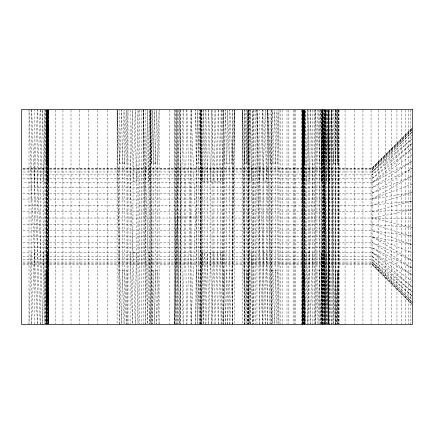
<?xml version="1.0" encoding="UTF-8"?>
<svg xmlns="http://www.w3.org/2000/svg" width="434" height="434" viewBox="0 0 434 434"><rect width="100%" height="100%" fill="white"/><g stroke="black" fill="none" stroke-linecap="round" stroke-linejoin="round"><path stroke-width="0.33" stroke-dasharray="2.17 1.63" d="M48.282 323.948L47.507 270.811L45.971 270.811L45.966 323.948L47.127 110.057L47.816 181.124L48.592 181.124L48.646 110.057L48.646 323.943L47.827 110.057L47.821 324.621M48.527 323.943L48.537 252.876M145.65 323.943L145.65 109.379M259.684 323.943L259.684 110.057M302.053 324.621L302.145 109.379M304.527 323.948L304.592 270.811L303.648 110.057L302.937 181.124L302.563 323.943M304.874 324.621L304.874 110.052L304.592 163.189L303.654 110.052L303.643 324.621L302.937 252.876L302.118 252.876L302.053 110.057M321.686 323.943L321.74 252.876L322.489 252.876L324.019 181.124L322.695 110.057M328.88 163.189L328.945 110.052L328.945 323.948L328.88 163.189L328.424 110.052L328.126 163.189L328.413 323.948L328.88 270.811M328.918 323.948L328.343 110.057L328.95 163.189L326.753 163.189L325.858 110.052L325.847 324.621M34.508 323.943L34.508 109.379M151.379 323.948L151.379 110.052M200.258 323.948L200.258 110.052M250.592 323.943L248.481 181.124L249.262 110.057L249.268 323.943L248.481 252.876M321.74 181.124L321.892 109.379L322.489 181.124L321.74 181.124L321.686 110.057L321.681 324.621M322.489 181.124L322.679 110.057M323.889 323.948L323.894 109.379M37.4 323.943L37.4 110.057M46.21 110.052L45.971 163.189L47.507 163.189L48.282 110.052L48.293 324.621M46.416 270.811L46.216 323.948L46.281 110.052L46.416 270.811L46.997 323.948L47.507 270.811L47.507 163.189L47.008 110.052L46.416 163.189M46.281 324.621L47.127 110.057L46.221 163.189L45.971 110.052M176.985 323.943L177.479 217L176.98 109.379L174.745 323.943L174.739 110.057M200.258 324.621L200.931 110.057L200.123 163.189L196.738 163.189L195.642 110.052L196.738 217L195.636 323.943M244.391 323.948L244.391 110.052M270.051 323.948L270.051 110.052M302.145 324.621L302.824 110.057L302.124 181.124L302.937 181.124L302.563 110.057L302.118 181.124M304.652 110.057L304.652 323.943L304.657 110.052L304.874 163.189L303.409 163.189L302.65 110.052L302.639 324.621L303.409 270.811L303.409 163.189L303.898 110.052M304.657 324.621L304.874 270.811L303.409 270.811L303.898 323.948M333.35 109.379L333.35 324.621L331.185 110.057L329.612 181.124L329.612 252.876L328.587 324.621L324.415 181.124L322.918 109.379M338.314 110.052L338.314 323.948L338.319 109.379M47.816 181.124L48.169 110.057L48.592 181.124M48.592 252.876L48.179 323.943L47.816 252.876L48.592 252.876L48.527 109.379M119.404 323.948L119.404 110.052M159.088 324.621L159.088 110.057L157.775 163.189L151.515 163.189L150.441 110.052L149.838 181.124L148.108 181.124L149.318 110.057L149.838 181.124L149.334 323.943L148.108 252.876L145.726 181.124L147.696 110.057L148.108 181.124L147.717 323.943L145.726 252.876L143.242 110.057L143.231 324.621M199.108 324.621L200.123 270.811L200.931 110.057L201.343 181.124L200.937 323.943M232.223 323.948L232.223 110.052M246.078 323.948L246.393 270.811L246.078 110.052M246.393 163.189L247.315 110.052L247.63 163.189L247.331 323.948L246.393 270.811M302.145 323.943L302.824 110.057L302.829 324.621M310.126 110.057L309.675 252.876L310.131 324.621M323.894 324.621L325.093 110.057L325.099 324.621M138.039 110.057L136.298 181.124L133.059 181.124L135.256 109.379L136.298 181.124L136.298 252.876L135.256 324.621L133.059 252.876L130.113 181.124L132.544 110.057L133.059 181.124L132.576 323.943L130.113 252.876M151.515 163.189L152.795 110.052L153.18 163.189L152.817 323.948L151.515 270.811L150.43 110.057L150.424 324.621M199.103 323.948L198.691 270.811L198.691 163.189L199.103 110.052L200.123 163.189M201.902 110.057L201.343 181.124L223.043 181.124L223.591 110.057L224.579 163.189L224.579 270.811L225.409 323.948M322.24 323.948L321.833 270.811L321.833 163.189L322.245 109.379L323.731 163.189L316.972 163.189L315.659 110.052L315.643 324.621L316.972 270.811L316.972 163.189L317.986 110.052M326.281 324.621L326.753 252.876L329.612 252.876L331.164 323.943M335.612 270.811L335.249 324.621L333.578 270.811L331.18 109.379L333.578 163.189L338.097 163.189L337.804 109.379L337.158 163.189L336.757 109.379L335.612 163.189L335.612 270.811L336.757 324.621L337.158 270.811L337.804 324.621L338.097 270.811L333.578 270.811M31.66 109.379L31.074 181.124L31.074 252.876L31.66 324.621L34.335 252.876L31.074 181.124L29.013 110.057L28.991 323.943L31.074 252.876M40.188 324.621L40.845 252.876L40.845 181.124L40.194 110.057M47.138 323.943L47.816 252.876M121.775 323.948L122.285 270.811L122.285 163.189L121.775 110.052M229.852 323.948L229.342 270.811L229.342 163.189L229.852 110.052L231.968 163.189L224.579 163.189L225.409 110.052L226.825 163.189L226.825 270.811L227.541 323.948M247.63 163.189L248.069 110.052L248.275 323.948M250.608 323.943L251.237 252.876L251.237 181.124L250.608 110.057M262.489 323.943L263.091 252.876L263.091 181.124L262.489 110.057M272.395 323.948L272.91 270.811L272.91 163.189L272.395 110.052M322.245 324.621L323.731 270.811L325.093 110.057M179.79 323.943L180.994 217L183.099 109.379M221.096 324.621L220.342 252.876L220.342 181.124L221.085 110.057M232.228 324.621L234.512 110.057L231.968 163.189M303.903 324.621L304.467 270.811M327.355 110.052L326.753 163.189L326.753 270.811L327.355 323.948M154.65 323.948L155.318 270.811L155.318 163.189L154.65 110.052M201.918 323.943L202.749 252.876L202.749 181.124L203.589 110.057M218.172 324.621L217.244 252.876L217.244 181.124L218.166 110.057M124.081 323.948L124.797 270.811L124.797 163.189L124.081 110.052M205.89 323.943L204.859 252.876L204.859 181.124L205.89 110.057M226.825 163.189L227.541 110.052M274.755 323.948L275.503 270.811L275.503 163.189L274.755 110.052M320.232 323.948L319.527 270.811L319.527 163.189L320.232 110.052M327.377 323.948L328.126 270.811M186.87 110.057L183.099 324.621L180.994 217L179.784 109.379L174.739 324.621M215.004 324.621L213.935 252.876L213.935 181.124L211.797 110.057L210.636 181.124L210.636 252.876L208.683 324.621L207.544 252.876L207.544 181.124L208.673 110.057M213.935 181.124L214.998 110.057M229.863 324.621L231.968 270.811L234.506 110.057L234.517 324.621M250.592 110.057L249.479 181.124L251.237 181.124L252.414 110.057L252.425 324.621M265.255 323.943L266.324 252.876L266.324 181.124L265.255 110.057M203.611 323.943L204.859 252.876M276.995 323.948L277.896 270.811L277.896 163.189L276.995 110.052M325.858 323.948L326.753 270.811L328.95 270.811M221.112 110.057L223.043 181.124L223.043 252.876L223.591 324.621L224.579 270.811L231.968 270.811M322.695 323.943L324.019 252.876M195.631 324.621L196.738 270.811L196.738 163.189L197.53 110.052L198.691 163.189M197.535 324.621L198.691 270.811M278.981 324.621L278.981 110.057L277.896 163.189L270.295 163.189L267.876 110.052L266.324 181.124L263.091 181.124L265.223 110.057M205.9 324.621L207.544 252.876M124.797 163.189L126.169 110.052L127.021 163.189L127.021 270.811L126.196 323.948L124.797 270.811M225.42 324.621L226.825 270.811M323.731 163.189L325.099 109.379M322.918 324.621L322.918 110.057L324.361 324.621L324.415 181.124L326.265 110.057M328.598 110.057L329.612 181.124L326.753 181.124L328.571 110.057M42.738 110.057L40.845 181.124L43.688 181.124L44.962 110.057L44.973 323.943L43.688 252.876L43.688 181.124L42.765 110.057M153.18 163.189L154.623 110.052M155.318 163.189L156.761 110.052L157.775 163.189L157.775 270.811L156.788 323.948L155.318 270.811M221.112 323.943L223.043 252.876L201.343 252.876L201.908 324.621M248.275 324.621L248.275 110.057L248.232 163.189L244.592 163.189L246.056 110.052M275.503 163.189L276.968 110.052M307.663 324.621L309.675 252.876L312.833 181.124L310.153 110.057M186.88 324.621L190.07 217L191.079 109.379L195.436 217L191.106 323.943L190.07 217L186.88 109.379M318.003 324.621L319.527 270.811M320.243 324.621L321.833 270.811M211.797 323.943L213.935 252.876M215.025 323.943L217.244 252.876M218.194 323.943L220.342 252.876M333.578 163.189L335.227 110.052M122.285 163.189L124.048 110.052M227.546 324.621L229.342 270.811M272.91 163.189L274.722 110.052M40.167 110.057L37.66 181.124L40.845 252.876L42.754 324.621L43.688 252.876L40.845 252.876M265.223 323.943L263.091 252.876L259.765 181.124L262.456 110.057M310.153 323.943L312.833 252.876M127.992 324.621L127.992 110.057L127.021 163.189L119.659 163.189L121.742 110.052M270.295 163.189L272.362 110.052M40.167 323.943L37.66 252.876L34.335 181.124L37.395 109.379M412.3 127.911L372.068 168.142L372.068 264.588L412.3 304.82M23.056 168.571L372.068 168.571L412.3 128.35L372.068 168.142L23.056 168.142M23.056 169.857L372.068 169.857L411.823 130.146M411.823 132.321L372.068 171.972L23.056 171.972M372.068 168.571L412.3 129.663M372.068 169.857L412.3 131.844M412.3 134.86L372.068 171.972L412.3 138.69L372.068 174.88L23.056 174.88M23.056 178.531L372.068 178.531L412.3 143.291L372.068 174.88M372.068 178.531L412.3 148.618L372.068 182.855L23.056 182.855M412.3 154.618L372.068 182.855L412.3 161.236L372.068 187.781L23.056 187.781M23.056 193.217L372.068 193.217L412.3 168.397L372.068 187.781M372.068 193.217L412.3 176.041L372.068 199.07L23.056 199.07M412.3 184.081L372.068 199.07L412.3 192.446L372.068 205.228L23.056 205.228M23.056 211.586L372.068 211.586L412.3 201.05L372.068 205.228M372.068 211.586L412.3 209.806L372.068 218.031L23.056 218.031M195.436 217L177.479 217L179.784 324.621M23.056 224.449L372.068 224.449L412.3 227.427L372.068 218.031L412.3 218.627M23.056 230.725L372.068 230.725L412.3 236.112L372.068 224.449M23.056 236.742L372.068 236.742L412.3 244.608L372.068 230.725M23.056 242.394L372.068 242.394L412.3 260.677L372.068 236.742L412.3 252.821M23.056 247.592L372.068 247.592L412.3 268.087L372.068 242.394M23.056 252.225L372.068 252.225L412.3 274.982L372.068 247.592M133.059 252.876L136.298 252.876L138.039 323.943L138.055 109.379M148.108 252.876L149.838 252.876L150.419 323.943M249.479 252.876L251.237 252.876L252.414 323.943M263.091 252.876L266.324 252.876L267.827 323.943M309.675 252.876L306.86 252.876L305.552 323.943L305.536 110.057L306.86 181.124L306.86 252.876L307.652 323.943M23.056 256.223L372.068 256.223L412.3 286.972L372.068 252.225L412.3 281.303M23.056 259.51L372.068 259.51L412.3 291.946L372.068 256.223M23.056 262.027L372.068 262.027L412.3 296.162L372.068 259.51M23.056 263.731L372.068 263.731L412.3 302.194L372.068 262.027L412.3 299.59M23.056 264.588L372.068 264.588L412.3 303.941L372.068 263.731M119.659 163.189L117.131 110.052L119.659 270.811L127.021 270.811L127.981 323.948M151.515 270.811L157.775 270.811L159.072 323.948M200.123 270.811L196.738 270.811L197.53 323.948M244.592 163.189L242.389 110.052L244.592 270.811L248.232 270.811L248.08 323.948L247.63 270.811M267.843 324.621L267.843 110.057L270.295 270.811L277.896 270.811L278.964 323.948M323.731 270.811L316.972 270.811L317.986 323.948M34.335 252.876L37.367 323.943M270.295 270.811L272.362 323.948M256.988 110.057L259.765 181.124M119.659 270.811L121.742 323.948M262.456 323.943L259.765 252.876L256.977 110.057L256.961 324.621M31.687 110.057L34.335 181.124M272.91 270.811L274.722 323.948M143.231 109.379L145.726 181.124M227.573 110.052L229.342 163.189M122.285 270.811L124.048 323.948M218.194 110.057L220.342 181.124M215.025 110.057L217.244 181.124M320.243 109.379L321.833 163.189M318.019 110.052L319.527 163.189M275.503 270.811L276.968 323.948M244.592 270.811L246.056 323.948M208.7 110.057L210.636 181.124M153.18 270.811L154.623 323.948M326.265 323.943L324.415 252.876L322.923 110.057M205.917 110.057L207.544 181.124M183.11 110.057L186.87 323.943M203.611 110.057L204.859 181.124M210.636 252.876L211.781 324.621M327.377 110.052L328.126 163.189M256.971 110.057L259.684 324.621M303.909 110.052L304.467 163.189M267.849 110.057L270.046 324.621M201.918 110.057L202.749 181.124M202.749 252.876L203.595 324.621M143.242 110.057L145.65 324.621M119.399 324.621L117.109 110.057L117.099 324.621M244.391 324.621L242.367 110.057L242.362 324.621M47.821 109.379L48.537 181.124M335.249 109.379L335.612 163.189M326.287 110.057L326.753 181.124M304.592 270.811L304.869 323.948M302.118 252.876L302.563 324.621M303.648 110.057L304.527 324.621M150.43 110.057L151.379 324.621M45.971 270.811L46.21 323.948M328.918 324.621L328.343 110.057L328.343 324.621M322.679 324.621L322.489 252.876L321.892 324.621L321.74 252.876M47.827 110.057L48.527 324.621M328.918 110.052L328.95 163.189M324.361 109.379L324.415 181.124M304.527 110.052L304.592 163.189M410.564 110.057L410.564 324.621M408.41 110.057L408.41 323.943M405.41 110.057L405.41 323.943M401.58 110.057L401.58 323.943M396.953 110.057L396.953 323.943M391.549 110.057L391.549 323.943M385.408 110.057L385.408 323.943M378.562 110.057L378.562 323.943M371.059 110.057L371.059 323.943M362.938 110.057L362.938 323.943M354.258 110.057L354.258 323.943M345.063 110.057L345.063 323.943M339.062 110.057L339.117 323.943M338.477 110.057L338.477 323.943M337.147 110.057L337.147 323.943M335.417 109.379L335.417 323.943M335.135 110.057L335.135 324.621M332.449 110.057L332.449 323.943M331.18 110.057L331.18 324.621M329.097 110.057L329.097 324.621M325.375 110.057L325.375 323.943M324.209 110.057L324.209 323.943M324.019 110.057L324.019 323.943M322.527 109.379L322.527 323.943M322.115 110.057L322.115 323.943M319.451 110.057L319.451 323.943M315.003 110.057L315.003 323.943M314.08 110.057L314.08 323.943M312.833 110.057L312.833 324.621M308.129 110.057L308.129 323.943M304.359 110.057L304.359 323.943M303.746 110.057L303.746 323.943M301.614 110.057L301.614 323.943M295.668 110.057L295.668 323.943M294.561 110.057L294.561 323.943M293.52 110.057L293.52 323.943M288.192 110.057L288.192 323.943M287.004 110.057L287.004 323.943M282.539 110.057L282.539 323.943M280.234 110.057L280.234 323.943M271.83 110.057L271.83 323.943M271.489 110.057L271.489 323.943M263.02 110.057L263.02 323.943M255.463 110.057L255.463 323.943M253.95 110.057L253.95 323.943M253.841 110.057L253.841 323.943M248.481 110.057L248.481 323.943M244.326 110.057L244.326 323.943M232.499 110.057L232.499 323.943M223.591 110.057L223.591 324.621M222.392 110.057L222.392 323.943M212.09 110.057L212.09 323.943M201.626 110.057L201.626 323.943M200.937 110.057L200.937 324.621M191.052 110.057L191.052 323.943M180.408 110.057L180.408 323.943M180.17 110.057L180.17 323.943M178.765 110.057L178.765 323.943M177.452 110.057L177.452 323.943M176.329 110.057L176.329 324.621M175.466 110.057L175.466 324.621M174.924 110.057L174.924 324.621M169.737 110.057L169.737 323.943M141.5 110.057L141.5 323.943M139.775 110.057L139.775 323.943M130.113 110.057L130.113 323.943M107.236 110.057L107.236 323.943M97.655 110.057L97.655 323.943M88.4 110.057L88.4 323.943M79.509 110.057L79.509 323.943M71.013 110.057L71.013 323.943M62.957 110.057L62.957 323.943M55.373 110.057L55.373 323.943M47.132 110.057L47.132 324.621M46.856 110.057L46.856 323.943M45.906 110.057L45.906 323.943M307.652 110.057L306.86 181.124L309.675 181.124L307.679 110.057"/><path stroke-width="0.65" d="M412.3 109.379L21.7 109.379L21.7 324.621L412.3 324.621L412.3 109.379"/></g></svg>
